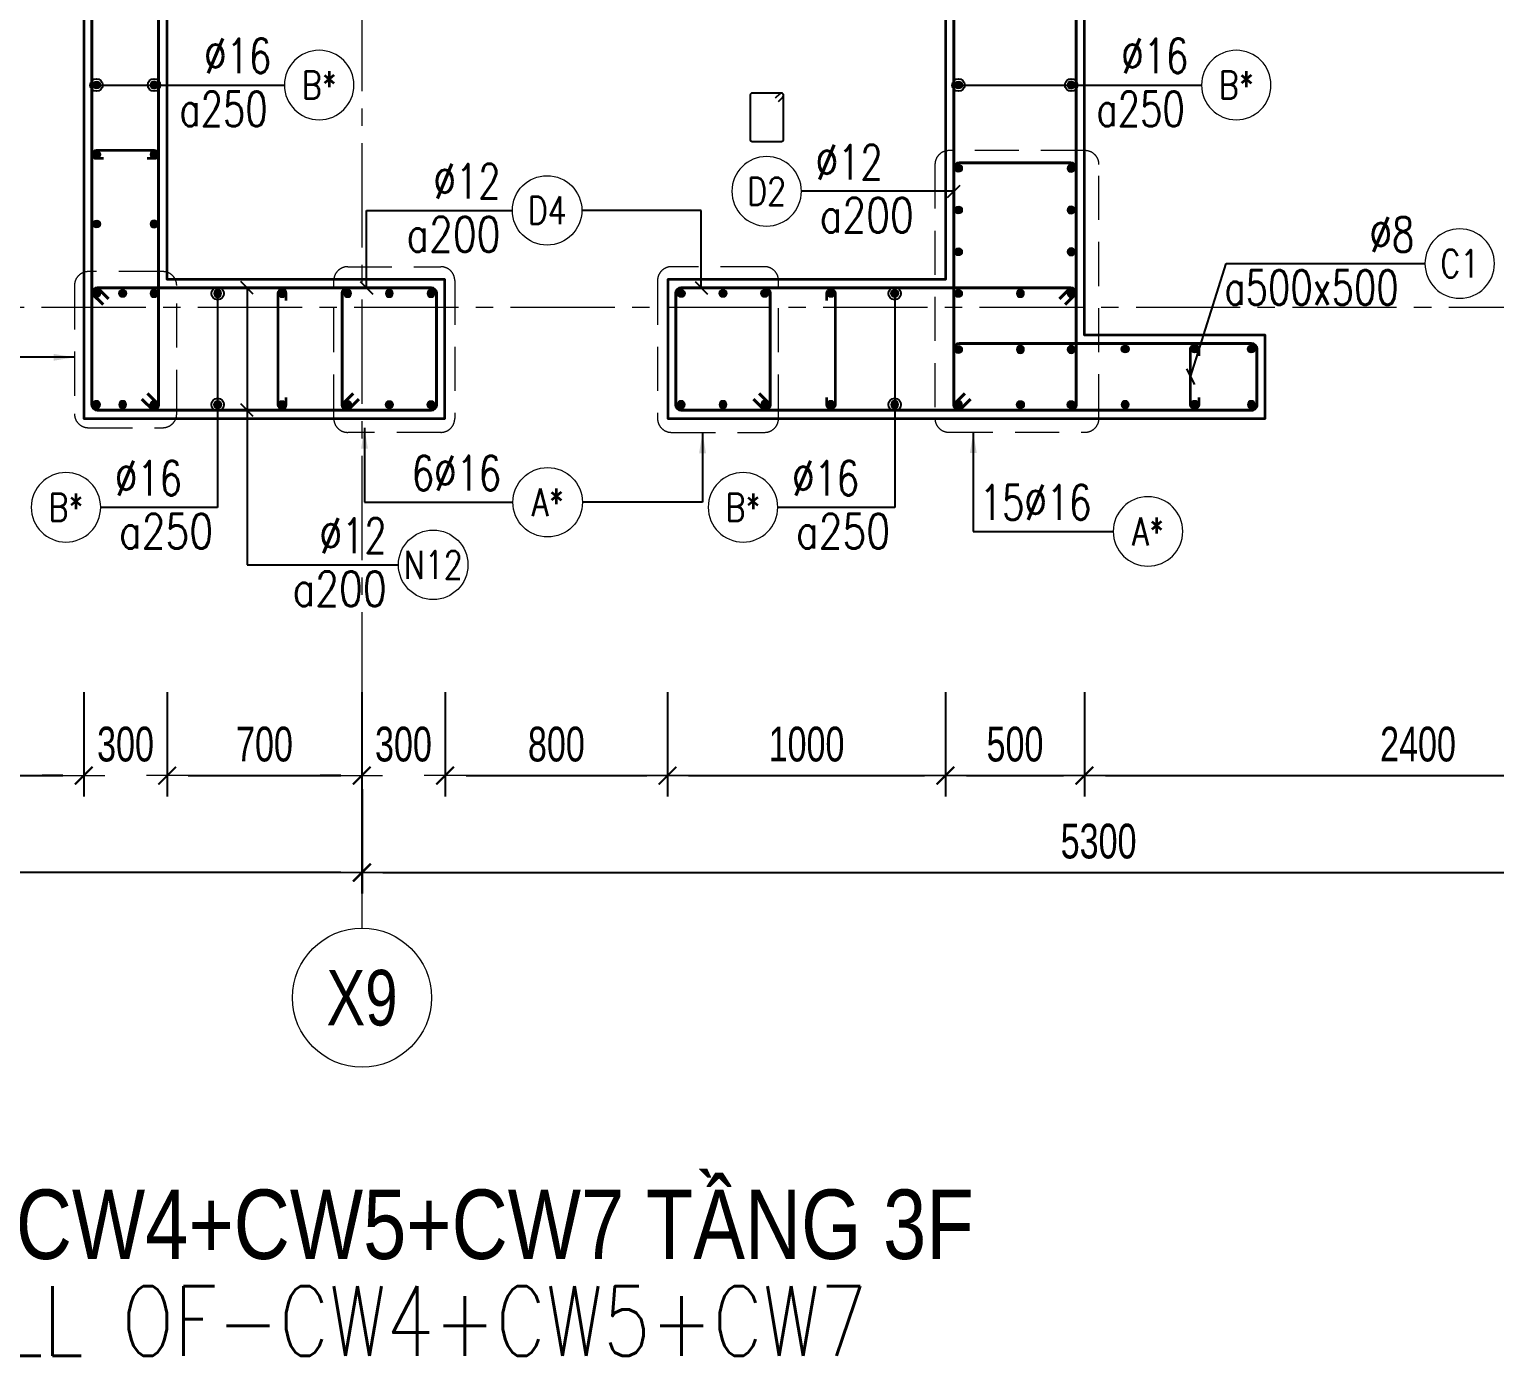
# Model space of a CAD drawing. Header units: millimetres. Extents: x 738475 to 1279438, y -34239 to 156422.
# Drawn here: x 1131490 to 1136762, y 94226 to 98999 of the extents above; entities that cross this region are included whole.
import ezdxf
from ezdxf.enums import TextEntityAlignment as Align

# ---------------------------------------------------------------- set-up
doc = ezdxf.new("R2010")
doc.units = ezdxf.units.MM
doc.header["$MEASUREMENT"] = 0
doc.linetypes.add('HIDDEN2', pattern=[4.7625, 3.175, -1.5875])
doc.linetypes.add('OF_Grid_1$0$CENTER2', pattern=[1.125, 0.75, -0.125, 0.125, -0.125])
doc.layers.get('0').update_dxf_attribs({"lineweight": 20})
doc.layers.get('Defpoints').update_dxf_attribs({"color": 151, "lineweight": 9})
for name, color, linetype, lineweight in [('KC-LEADER', 153, 'Continuous', 18), ('KC-THEP', 6, 'Continuous', 40), ('NDC_S_ANNO', 7, 'Continuous', 20), ('NDC_S_DIM', 1, 'Continuous', 15), ('NDC_S_ENG TITLE', 3, 'Continuous', 20), ('NDC_S_HIDDEN', 8, 'HIDDEN2', 13), ('NDC_S_LEADER', 1, 'Continuous', 15), ('NDC_S_REBAR', 4, 'Continuous', 35), ('NDC_S_STIRRUP', 4, 'Continuous', 40), ('NDC_S_TEXT SYMBOL', 7, 'Continuous', 20), ('NDC_S_VN TEXT', 7, 'Continuous', 20), ('NDC_S_VN TITLE', 6, 'Continuous', 35), ('NDC_S_WALL', 6, 'Continuous', 35), ('OF_Grid_1$0$NDC_S_AXIS', 5, 'OF_Grid_1$0$CENTER2', 13), ('OF_Grid_1$0$NDC_S_SYMBOL', 1, 'Continuous', 15), ('OF_Grid_1$0$NDC_S_TEXT SYMBOL', 7, 'Continuous', 20)]:
    doc.layers.add(name, color=color, linetype=linetype, lineweight=lineweight)
doc.layers.add('Ligature', color=1, linetype='Continuous')
doc.styles.add('NDC_ANNO', font='', dxfattribs={"width": 0.8})
doc.styles.add('NDC_DIM', font='', dxfattribs={"width": 0.75})
doc.styles.add('NDC_EN TXT', font='romans.shx', dxfattribs={"width": 0.8})
doc.styles.add('NDC_VIE TXT', font='arial.ttf', dxfattribs={"width": 0.8})
doc.styles.add('OF_Grid_1$0$NDC_ANNO', font='', dxfattribs={"width": 0.8})
doc.styles.get('NDC_ANNO').set_extended_font_data('Dotum')
doc.styles.get('NDC_DIM').set_extended_font_data('Dotum')
doc.styles.get('OF_Grid_1$0$NDC_ANNO').set_extended_font_data('Dotum')
doc.dimstyles.new('NDC_dim_30', dxfattribs={"dimscale": 30, "dimtxt": 2.5, "dimasz": 1.5, "dimexe": 1.5, "dimexo": 2.5, "dimgap": 1, "dimtad": 1, "dimdec": 0, "dimzin": 0, "dimdsep": 46, "dimtxsty": 'NDC_DIM', "dimblk": 'DIMMARK', "dimcen": 0.09, "dimdle": 1.2, "dimclrd": 1, "dimclre": 1, "dimclrt": 3, "dimadec": 0, "dimazin": 0, "dimtfac": 1, "dimtdec": 0, "dimtix": 1, "dimtofl": 0, "dimtmove": 0, "dimatfit": 3, "dimfxl": 6, "dimfxlon": 1, "dimtolj": 1, "dimtzin": 0, "dimarcsym": 0})
doc.dimstyles.new('NDC_dim_50', dxfattribs={"dimscale": 50, "dimtxt": 2.5, "dimasz": 1.5, "dimexe": 1.5, "dimexo": 2.5, "dimgap": 1, "dimtad": 1, "dimdec": 0, "dimzin": 0, "dimdsep": 46, "dimtxsty": 'NDC_DIM', "dimblk": 'DIMMARK', "dimcen": 0.09, "dimdle": 1.2, "dimclrd": 1, "dimclre": 1, "dimclrt": 3, "dimadec": 0, "dimazin": 0, "dimtfac": 1, "dimtdec": 0, "dimtix": 1, "dimtofl": 0, "dimtmove": 0, "dimatfit": 3, "dimfxl": 6, "dimfxlon": 1, "dimtolj": 1, "dimtzin": 0, "dimarcsym": 0})

# ---------------------------------------------------------------- blocks, each defined once
blk = doc.blocks.new('THEP')
at = {"layer": 'KC-LEADER', "color": 6}
blk.add_circle((0, 0), 14, dxfattribs=at)
at = {"layer": 'KC-THEP'}
for p, q in [((-14, 0), (14, 0)), ((9.9, 9.9), (-9.9, -9.9)), ((-9.9, 9.9), (9.9, -9.9)), ((0, 14), (0, -14))]:
    blk.add_line(p, q, dxfattribs=at)
blk = doc.blocks.new('DIMMARK')
at = {"layer": 'NDC_S_DIM', "color": 1}
blk.add_line((-1.5, 0), (1, 0), dxfattribs=at)
at = {"layer": 'NDC_S_DIM', "color": 2, "const_width": 0.1}
blk.add_lwpolyline([(-0.424, -0.424), (0.424, 0.424)], dxfattribs=at)
blk = doc.blocks.new('*U13')
blk.add_circle((-2.5, 0), 2.5)
at = {"layer": 'NDC_S_VN TEXT', "color": 3, "style": 'NDC_EN TXT', "width": 0.75}
blk.add_attdef('DK1', (0.5, 0.85), '', height=2.5, dxfattribs=at)
at = {"layer": 'NDC_S_VN TEXT', "color": 7, "style": 'NDC_EN TXT', "width": 0.8}
blk.add_attdef('SH2', text='', height=2, dxfattribs=at).set_placement((-2.5, 0), align=Align.MIDDLE)
blk = doc.blocks.new('*U12')
blk.add_circle((-2.5, 0), 2.5)
at = {"layer": 'NDC_S_VN TEXT', "color": 3, "style": 'NDC_EN TXT', "width": 0.75}
for tag, p in [('DK1', (0.5, 0.85)), ('KC1', (0.5, -2.97))]:
    blk.add_attdef(tag, p, '', height=2.5, dxfattribs=at)
at = {"layer": 'NDC_S_VN TEXT', "color": 7, "style": 'NDC_EN TXT', "width": 0.8}
blk.add_attdef('SH2', text='', height=2, dxfattribs=at).set_placement((-2.5, 0), align=Align.MIDDLE)
blk = doc.blocks.new('*U10')
blk.add_circle((2.5, 0), 2.5)
at = {"layer": 'NDC_S_VN TEXT', "color": 3, "style": 'NDC_EN TXT'}
for tag, width, p in [('DK2', 0.75, (-0.85, 0.85)), ('KC2', 0.8, (-0.85, -2.97))]:
    blk.add_attdef(tag, text='', height=2.5, dxfattribs=dict(at, width=width)).set_placement(p, align=Align.RIGHT)
at = {"layer": 'NDC_S_VN TEXT', "color": 7, "style": 'NDC_EN TXT', "width": 0.8}
blk.add_attdef('SH3', text='', height=2, dxfattribs=at).set_placement((2.5, 0), align=Align.MIDDLE)
blk = doc.blocks.new('*U11')
blk.add_circle((-2.5, 0), 2.5)
at = {"layer": 'NDC_S_VN TEXT', "color": 3, "style": 'NDC_EN TXT', "width": 0.75}
for tag, p in [('DK1', (0.5, 0.85)), ('KC1', (0.5, -2.97))]:
    blk.add_attdef(tag, p, '', height=2.5, dxfattribs=at)
at = {"layer": 'NDC_S_VN TEXT', "color": 7, "style": 'NDC_EN TXT', "width": 0.8}
blk.add_attdef('SH2', text='', height=2, dxfattribs=at).set_placement((-2.5, 0), align=Align.MIDDLE)
blk = doc.blocks.new('*U9')
blk.add_circle((2.5, 0), 2.5)
at = {"layer": 'NDC_S_VN TEXT', "color": 3, "style": 'NDC_EN TXT', "width": 0.75}
blk.add_attdef('DK2', text='', height=2.5, dxfattribs=at).set_placement((-0.85, 0.85), align=Align.RIGHT)
at = {"layer": 'NDC_S_VN TEXT', "color": 7, "style": 'NDC_EN TXT', "width": 0.8}
blk.add_attdef('SH3', text='', height=2, dxfattribs=at).set_placement((2.5, 0), align=Align.MIDDLE)
blk = doc.blocks.new('*D254')
at = {"layer": 'Defpoints', "color": 0, "transparency": 16777216}
for p in [(1125586.1, 97598.4), (1132685.9, 96776.8), (1125586.1, 95964)]:
    blk.add_point(p, dxfattribs=at)
at = {"layer": 'NDC_S_DIM', "color": 1, "lineweight": -2, "transparency": 16777216}
for p, q in [((1125586.1, 96264), (1125586.1, 95889)), ((1132685.9, 96264), (1132685.9, 95889)), ((1132610.9, 95964), (1125661.1, 95964))]:
    blk.add_line(p, q, dxfattribs=at)
at = {"layer": 'NDC_S_DIM', "color": 1, "lineweight": -2, "transparency": 16777216, "xscale": 75, "yscale": 75, "zscale": 75, "rotation": 180}
blk.add_blockref('DIMMARK', (1125586.1, 95964), dxfattribs=at)
at = {"layer": 'NDC_S_DIM', "color": 1, "lineweight": -2, "transparency": 16777216, "xscale": 75, "yscale": 75, "zscale": 75}
blk.add_blockref('DIMMARK', (1132685.9, 95964), dxfattribs=at)
at = {"layer": 'NDC_S_DIM', "color": 3, "transparency": 16777216, "insert": (1129136, 96076.6), "char_height": 125, "attachment_point": 5, "style": 'NDC_DIM'}
blk.add_mtext('\\A1;7100', dxfattribs=at)
blk = doc.blocks.new('*U16')
at = {"layer": 'OF_Grid_1$0$NDC_S_SYMBOL'}
blk.add_line((0, 5), (0, 9), dxfattribs=at)
blk.add_circle((0, 0), 5, dxfattribs=at)
at = {"layer": 'OF_Grid_1$0$NDC_S_TEXT SYMBOL', "color": 7, "style": 'OF_Grid_1$0$NDC_ANNO', "width": 0.8}
blk.add_attdef('GRID', text='', height=4, dxfattribs=at).set_placement((0, 0), align=Align.MIDDLE)
blk = doc.blocks.new('*D226')
at = {"layer": 'Defpoints', "color": 0, "ltscale": 200, "transparency": 16777216}
for p in [(1130336.1, 98098.4), (1131686.1, 98061.2), (1131686.1, 96313.1)]:
    blk.add_point(p, dxfattribs=at)
at = {"layer": 'NDC_S_DIM', "color": 1, "lineweight": -2, "ltscale": 200, "transparency": 16777216}
for p, q in [((1130336.1, 96613.1), (1130336.1, 96238.1)), ((1131686.1, 96613.1), (1131686.1, 96238.1)), ((1130411.1, 96313.1), (1131611.1, 96313.1))]:
    blk.add_line(p, q, dxfattribs=at)
at = {"layer": 'NDC_S_DIM', "color": 1, "lineweight": -2, "ltscale": 200, "transparency": 16777216, "xscale": 75, "yscale": 75, "zscale": 75, "rotation": 180}
blk.add_blockref('DIMMARK', (1130336.1, 96313.1), dxfattribs=at)
at = {"layer": 'NDC_S_DIM', "color": 1, "lineweight": -2, "ltscale": 200, "transparency": 16777216, "xscale": 75, "yscale": 75, "zscale": 75}
blk.add_blockref('DIMMARK', (1131686.1, 96313.1), dxfattribs=at)
at = {"layer": 'NDC_S_DIM', "color": 3, "ltscale": 200, "transparency": 16777216, "insert": (1131011.1, 96425.7), "char_height": 125, "attachment_point": 5, "style": 'NDC_DIM'}
blk.add_mtext('\\A1;1350', dxfattribs=at)
blk = doc.blocks.new('*D227')
at = {"layer": 'Defpoints', "color": 0, "ltscale": 200, "transparency": 16777216}
for p in [(1131986.1, 98213), (1131686.1, 98061.2), (1131986.1, 96313.1)]:
    blk.add_point(p, dxfattribs=at)
at = {"layer": 'NDC_S_DIM', "color": 1, "lineweight": -2, "ltscale": 200, "transparency": 16777216}
for p, q in [((1131686.1, 96613.1), (1131686.1, 96238.1)), ((1131986.1, 96613.1), (1131986.1, 96238.1)), ((1131611.1, 96313.1), (1131536.1, 96313.1)), ((1132061.1, 96313.1), (1132136.1, 96313.1))]:
    blk.add_line(p, q, dxfattribs=at)
at = {"layer": 'NDC_S_DIM', "color": 1, "lineweight": -2, "ltscale": 200, "transparency": 16777216, "xscale": 75, "yscale": 75, "zscale": 75}
blk.add_blockref('DIMMARK', (1131686.1, 96313.1), dxfattribs=at)
at = {"layer": 'NDC_S_DIM', "color": 1, "lineweight": -2, "ltscale": 200, "transparency": 16777216, "xscale": 75, "yscale": 75, "zscale": 75, "rotation": 180}
blk.add_blockref('DIMMARK', (1131986.1, 96313.1), dxfattribs=at)
at = {"layer": 'NDC_S_DIM', "color": 3, "ltscale": 200, "transparency": 16777216, "insert": (1131836.1, 96425.7), "char_height": 125, "attachment_point": 5, "style": 'NDC_DIM'}
blk.add_mtext('\\A1;300', dxfattribs=at)
blk = doc.blocks.new('*D228')
at = {"layer": 'Defpoints', "color": 0, "ltscale": 200, "transparency": 16777216}
for p in [(1131986.1, 98213), (1132685.9, 98098.4), (1132685.9, 96313.1)]:
    blk.add_point(p, dxfattribs=at)
at = {"layer": 'NDC_S_DIM', "color": 1, "lineweight": -2, "ltscale": 200, "transparency": 16777216}
for p, q in [((1131986.1, 96613.1), (1131986.1, 96238.1)), ((1132685.9, 96613.1), (1132685.9, 96238.1)), ((1132061.1, 96313.1), (1132610.9, 96313.1))]:
    blk.add_line(p, q, dxfattribs=at)
at = {"layer": 'NDC_S_DIM', "color": 1, "lineweight": -2, "ltscale": 200, "transparency": 16777216, "xscale": 75, "yscale": 75, "zscale": 75, "rotation": 180}
blk.add_blockref('DIMMARK', (1131986.1, 96313.1), dxfattribs=at)
at = {"layer": 'NDC_S_DIM', "color": 1, "lineweight": -2, "ltscale": 200, "transparency": 16777216, "xscale": 75, "yscale": 75, "zscale": 75}
blk.add_blockref('DIMMARK', (1132685.9, 96313.1), dxfattribs=at)
at = {"layer": 'NDC_S_DIM', "color": 3, "ltscale": 200, "transparency": 16777216, "insert": (1132336, 96425.7), "char_height": 125, "attachment_point": 5, "style": 'NDC_DIM'}
blk.add_mtext('\\A1;700', dxfattribs=at)
blk = doc.blocks.new('*D229')
at = {"layer": 'Defpoints', "color": 0, "ltscale": 200, "transparency": 16777216}
for p in [(1132685.9, 98098.4), (1132986.1, 98098.4), (1132986.1, 96313.1)]:
    blk.add_point(p, dxfattribs=at)
at = {"layer": 'NDC_S_DIM', "color": 1, "lineweight": -2, "ltscale": 200, "transparency": 16777216}
for p, q in [((1132685.9, 96613.1), (1132685.9, 96238.1)), ((1132986.1, 96613.1), (1132986.1, 96238.1)), ((1132610.9, 96313.1), (1132535.9, 96313.1)), ((1133061.1, 96313.1), (1133136.1, 96313.1))]:
    blk.add_line(p, q, dxfattribs=at)
at = {"layer": 'NDC_S_DIM', "color": 1, "lineweight": -2, "ltscale": 200, "transparency": 16777216, "xscale": 75, "yscale": 75, "zscale": 75}
blk.add_blockref('DIMMARK', (1132685.9, 96313.1), dxfattribs=at)
at = {"layer": 'NDC_S_DIM', "color": 1, "lineweight": -2, "ltscale": 200, "transparency": 16777216, "xscale": 75, "yscale": 75, "zscale": 75, "rotation": 180}
blk.add_blockref('DIMMARK', (1132986.1, 96313.1), dxfattribs=at)
at = {"layer": 'NDC_S_DIM', "color": 3, "ltscale": 200, "transparency": 16777216, "insert": (1132836, 96425.7), "char_height": 125, "attachment_point": 5, "style": 'NDC_DIM'}
blk.add_mtext('\\A1;300', dxfattribs=at)
blk = doc.blocks.new('*D230')
at = {"layer": 'Defpoints', "color": 0, "ltscale": 200, "transparency": 16777216}
for p in [(1132986.1, 98098.4), (1133786.1, 98098.4), (1133786.1, 96313.1)]:
    blk.add_point(p, dxfattribs=at)
at = {"layer": 'NDC_S_DIM', "color": 1, "lineweight": -2, "ltscale": 200, "transparency": 16777216}
for p, q in [((1132986.1, 96613.1), (1132986.1, 96238.1)), ((1133786.1, 96613.1), (1133786.1, 96238.1)), ((1133061.1, 96313.1), (1133711.1, 96313.1))]:
    blk.add_line(p, q, dxfattribs=at)
at = {"layer": 'NDC_S_DIM', "color": 1, "lineweight": -2, "ltscale": 200, "transparency": 16777216, "xscale": 75, "yscale": 75, "zscale": 75, "rotation": 180}
blk.add_blockref('DIMMARK', (1132986.1, 96313.1), dxfattribs=at)
at = {"layer": 'NDC_S_DIM', "color": 1, "lineweight": -2, "ltscale": 200, "transparency": 16777216, "xscale": 75, "yscale": 75, "zscale": 75}
blk.add_blockref('DIMMARK', (1133786.1, 96313.1), dxfattribs=at)
at = {"layer": 'NDC_S_DIM', "color": 3, "ltscale": 200, "transparency": 16777216, "insert": (1133386.1, 96425.7), "char_height": 125, "attachment_point": 5, "style": 'NDC_DIM'}
blk.add_mtext('\\A1;800', dxfattribs=at)
blk = doc.blocks.new('*D231')
at = {"layer": 'Defpoints', "color": 0, "ltscale": 200, "transparency": 16777216}
for p in [(1133786.1, 98098.4), (1134786.1, 98098.4), (1134786.1, 96313.1)]:
    blk.add_point(p, dxfattribs=at)
at = {"layer": 'NDC_S_DIM', "color": 1, "lineweight": -2, "ltscale": 200, "transparency": 16777216}
for p, q in [((1133786.1, 96613.1), (1133786.1, 96238.1)), ((1134786.1, 96613.1), (1134786.1, 96238.1)), ((1133861.1, 96313.1), (1134711.1, 96313.1))]:
    blk.add_line(p, q, dxfattribs=at)
at = {"layer": 'NDC_S_DIM', "color": 1, "lineweight": -2, "ltscale": 200, "transparency": 16777216, "xscale": 75, "yscale": 75, "zscale": 75, "rotation": 180}
blk.add_blockref('DIMMARK', (1133786.1, 96313.1), dxfattribs=at)
at = {"layer": 'NDC_S_DIM', "color": 1, "lineweight": -2, "ltscale": 200, "transparency": 16777216, "xscale": 75, "yscale": 75, "zscale": 75}
blk.add_blockref('DIMMARK', (1134786.1, 96313.1), dxfattribs=at)
at = {"layer": 'NDC_S_DIM', "color": 3, "ltscale": 200, "transparency": 16777216, "insert": (1134286.1, 96425.7), "char_height": 125, "attachment_point": 5, "style": 'NDC_DIM'}
blk.add_mtext('\\A1;1000', dxfattribs=at)
blk = doc.blocks.new('*D210')
at = {"layer": 'Defpoints', "color": 0, "ltscale": 200, "transparency": 16777216}
for p in [(1134786.1, 98098.4), (1135286.1, 98098.4), (1135286.1, 96313.1)]:
    blk.add_point(p, dxfattribs=at)
at = {"layer": 'NDC_S_DIM', "color": 1, "lineweight": -2, "ltscale": 200, "transparency": 16777216}
for p, q in [((1134786.1, 96613.1), (1134786.1, 96238.1)), ((1135286.1, 96613.1), (1135286.1, 96238.1)), ((1134861.1, 96313.1), (1135211.1, 96313.1))]:
    blk.add_line(p, q, dxfattribs=at)
at = {"layer": 'NDC_S_DIM', "color": 1, "lineweight": -2, "ltscale": 200, "transparency": 16777216, "xscale": 75, "yscale": 75, "zscale": 75, "rotation": 180}
blk.add_blockref('DIMMARK', (1134786.1, 96313.1), dxfattribs=at)
at = {"layer": 'NDC_S_DIM', "color": 1, "lineweight": -2, "ltscale": 200, "transparency": 16777216, "xscale": 75, "yscale": 75, "zscale": 75}
blk.add_blockref('DIMMARK', (1135286.1, 96313.1), dxfattribs=at)
at = {"layer": 'NDC_S_DIM', "color": 3, "ltscale": 200, "transparency": 16777216, "insert": (1135036.1, 96425.7), "char_height": 125, "attachment_point": 5, "style": 'NDC_DIM'}
blk.add_mtext('\\A1;500', dxfattribs=at)
blk = doc.blocks.new('*D211')
at = {"layer": 'Defpoints', "color": 0, "ltscale": 200, "transparency": 16777216}
for p in [(1135286.1, 98098.4), (1137685.9, 97898.4), (1137685.9, 96313.1)]:
    blk.add_point(p, dxfattribs=at)
at = {"layer": 'NDC_S_DIM', "color": 1, "lineweight": -2, "ltscale": 200, "transparency": 16777216}
for p, q in [((1135286.1, 96613.1), (1135286.1, 96238.1)), ((1137685.9, 96613.1), (1137685.9, 96238.1)), ((1135361.1, 96313.1), (1137610.9, 96313.1))]:
    blk.add_line(p, q, dxfattribs=at)
at = {"layer": 'NDC_S_DIM', "color": 1, "lineweight": -2, "ltscale": 200, "transparency": 16777216, "xscale": 75, "yscale": 75, "zscale": 75, "rotation": 180}
blk.add_blockref('DIMMARK', (1135286.1, 96313.1), dxfattribs=at)
at = {"layer": 'NDC_S_DIM', "color": 1, "lineweight": -2, "ltscale": 200, "transparency": 16777216, "xscale": 75, "yscale": 75, "zscale": 75}
blk.add_blockref('DIMMARK', (1137685.9, 96313.1), dxfattribs=at)
at = {"layer": 'NDC_S_DIM', "color": 3, "ltscale": 200, "transparency": 16777216, "insert": (1136486, 96425.7), "char_height": 125, "attachment_point": 5, "style": 'NDC_DIM'}
blk.add_mtext('\\A1;2400', dxfattribs=at)
blk = doc.blocks.new('*D213')
at = {"layer": 'Defpoints', "color": 0, "ltscale": 200, "transparency": 16777216}
for p in [(1137986.9, 97598.4), (1132686.9, 96776.8), (1137986.9, 95964)]:
    blk.add_point(p, dxfattribs=at)
at = {"layer": 'NDC_S_DIM', "color": 1, "lineweight": -2, "ltscale": 200, "transparency": 16777216}
for p, q in [((1132686.9, 96264), (1132686.9, 95889)), ((1137986.9, 96264), (1137986.9, 95889)), ((1132761.9, 95964), (1137911.9, 95964))]:
    blk.add_line(p, q, dxfattribs=at)
at = {"layer": 'NDC_S_DIM', "color": 1, "lineweight": -2, "ltscale": 200, "transparency": 16777216, "xscale": 75, "yscale": 75, "zscale": 75, "rotation": 180}
blk.add_blockref('DIMMARK', (1132686.9, 95964), dxfattribs=at)
at = {"layer": 'NDC_S_DIM', "color": 1, "lineweight": -2, "ltscale": 200, "transparency": 16777216, "xscale": 75, "yscale": 75, "zscale": 75}
blk.add_blockref('DIMMARK', (1137986.9, 95964), dxfattribs=at)
at = {"layer": 'NDC_S_DIM', "color": 3, "ltscale": 200, "transparency": 16777216, "insert": (1135336.9, 96076.6), "char_height": 125, "attachment_point": 5, "style": 'NDC_DIM'}
blk.add_mtext('\\A1;5300', dxfattribs=at)
blk = doc.blocks.new('Drawing name_symbol')
at = {"layer": 'NDC_S_ENG TITLE', "style": 'NDC_EN TXT', "width": 0.8}
blk.add_attdef('SECTDET1', text='', height=5, dxfattribs=at).set_placement((0, 1.01), align=Align.CENTER)
at = {"layer": 'NDC_S_TEXT SYMBOL', "lineweight": 25, "style": 'NDC_ANNO', "width": 0.8}
blk.add_attdef('SSCALE', text='', height=2.5, dxfattribs=at).set_placement((0, -4), align=Align.CENTER)
at = {"layer": 'NDC_S_VN TITLE', "style": 'NDC_VIE TXT', "width": 0.8}
blk.add_attdef('SECTDET2', text='', height=5, dxfattribs=at).set_placement((0, 7.97), align=Align.CENTER)

msp = doc.modelspace()

# ---------------------------------------------------------------- linework, layer by layer
at = {"layer": 'Ligature'}
msp.add_lwpolyline([(1134185.403, 98739.219), (1134201.369, 98755.185, 0.66817864), (1134195.596, 98769.123), (1134090.967, 98769.123, 0.41421356), (1134082.802, 98760.958), (1134082.802, 98603.851, 0.41421356), (1134090.967, 98595.686), (1134195.596, 98595.686, 0.41421356), (1134203.761, 98603.851), (1134203.761, 98760.958, 0.66817864), (1134189.823, 98766.732), (1134173.857, 98750.766)], format="xyb", dxfattribs=at)
at = {"layer": 'NDC_S_HIDDEN', "ltscale": 50}
for points in [[(1135288.198, 98562.336), (1134798.19, 98562.336, 0.41421356), (1134748.19, 98512.336), (1134748.19, 97598.728, 0.41421356), (1134798.19, 97548.728), (1135288.198, 97548.728, 0.41421356), (1135338.198, 97598.728), (1135338.198, 98512.336, 0.41421356)], [(1131970.205, 98126.929), (1131702.407, 98126.929, 0.41421356), (1131652.407, 98076.929), (1131652.407, 97615.189, 0.41421356), (1131702.407, 97565.189), (1131970.205, 97565.189, 0.41421356), (1132020.205, 97615.189), (1132020.205, 98076.929, 0.41421356)], [(1132635.314, 98144.521), (1132970.538, 98144.521, -0.41421356), (1133020.538, 98094.521), (1133020.538, 97598.363, -0.41421356), (1132970.538, 97548.363), (1132635.314, 97548.363, -0.41421356), (1132585.314, 97598.363), (1132585.314, 98094.521, -0.41421356)], [(1134135.314, 98144.521), (1133800.089, 98144.521, 0.41421356), (1133750.089, 98094.521), (1133750.089, 97598.363, 0.41421356), (1133800.089, 97548.363), (1134135.314, 97548.363, 0.41421356), (1134185.314, 97598.363), (1134185.314, 98094.521, 0.41421356)]]:
    msp.add_lwpolyline(points, format="xyb", close=True, dxfattribs=at)
at = {"layer": 'NDC_S_REBAR'}
for points in [[(1131756.801, 98533.363), (1131731.801, 98533.363, -1), (1131731.801, 98563.363), (1131938.826, 98563.363, -1), (1131938.826, 98533.363), (1131913.826, 98533.363)], [(1132414.396, 98023.363), (1132414.396, 98048.363, 1), (1132384.396, 98048.363), (1132384.396, 97648.363, 1), (1132414.396, 97648.363), (1132414.396, 97673.363)], [(1134358.798, 98023.363), (1134358.798, 98048.363, -1), (1134388.798, 98048.363), (1134388.798, 97648.363, -1), (1134358.798, 97648.363), (1134358.798, 97673.363)], [(1135697.601, 97673.363), (1135697.601, 97648.363, -1), (1135667.601, 97648.363), (1135667.601, 97848.363, -1), (1135697.601, 97848.363), (1135697.601, 97823.363)]]:
    msp.add_lwpolyline(points, format="xyb", dxfattribs=at)
at = {"layer": 'NDC_S_STIRRUP'}
for points in [[(1131915.314, 97688.363), (1131955.314, 97648.363, -0.41421356), (1131935.314, 97628.363), (1131735.314, 97628.363, -0.41421356), (1131715.314, 97648.363), (1131715.314, 109948.363, -0.41421356), (1131735.314, 109968.363), (1131935.314, 109968.363, -0.41421356), (1131955.314, 109948.363), (1131955.314, 97648.363, -0.41421356), (1131935.314, 97628.363), (1131895.314, 97668.363)], [(1134816.113, 107198.363), (1134816.113, 107198.363), (1134816.113, 97648.363, 0.41421356), (1134836.113, 97628.363), (1135236.113, 97628.363, 0.41421356), (1135256.113, 97648.363), (1135256.113, 100899.038), (1135246.113, 100869.038)], [(1134856.113, 97688.363), (1134816.113, 97648.363, 0.41421356), (1134836.113, 97628.363), (1135236.113, 97628.363, 0.41421356), (1135256.113, 97648.363), (1135256.113, 98498.18, 0.41421356), (1135236.113, 98518.18), (1134836.113, 98518.18, 0.41421356), (1134816.113, 98498.18), (1134816.113, 97648.363, 0.41421356), (1134836.113, 97628.363), (1134876.113, 97668.363)], [(1131775.314, 98028.363), (1131735.314, 98068.363, 0.41421356), (1131715.314, 98048.363), (1131715.314, 97648.363, 0.41421356), (1131735.314, 97628.363), (1132935.314, 97628.363, 0.41421356), (1132955.314, 97648.363), (1132955.314, 98048.363, 0.41421356), (1132935.314, 98068.363), (1131735.314, 98068.363, 0.41421356), (1131715.314, 98048.363), (1131755.314, 98008.363)], [(1132655.314, 97688.363), (1132615.314, 97648.363, 0.41421356), (1132635.314, 97628.363), (1132935.314, 97628.363, 0.41421356), (1132955.314, 97648.363), (1132955.314, 98048.363, 0.41421356), (1132935.314, 98068.363), (1132635.314, 98068.363, 0.41421356), (1132615.314, 98048.363), (1132615.314, 97648.363, 0.41421356), (1132635.314, 97628.363), (1132675.314, 97668.363)], [(1135196.113, 98028.363), (1135236.113, 98068.363, -0.41421356), (1135256.113, 98048.363), (1135256.113, 97648.363, -0.41421356), (1135236.113, 97628.363), (1133835.314, 97628.363, -0.41421356), (1133815.314, 97648.363), (1133815.314, 98048.363, -0.41421356), (1133835.314, 98068.363), (1135236.113, 98068.363, -0.41421356), (1135256.113, 98048.363), (1135216.113, 98008.363)], [(1134115.314, 97688.363), (1134155.314, 97648.363, -0.41421356), (1134135.314, 97628.363), (1133835.314, 97628.363, -0.41421356), (1133815.314, 97648.363), (1133815.314, 98048.363, -0.41421356), (1133835.314, 98068.363), (1134135.314, 98068.363, -0.41421356), (1134155.314, 98048.363), (1134155.314, 97648.363, -0.41421356), (1134135.314, 97628.363), (1134095.314, 97668.363)], [(1134876.113, 97668.363), (1134836.113, 97628.363, -0.41421356), (1134816.113, 97648.363), (1134816.113, 97848.363, -0.41421356), (1134836.113, 97868.363), (1135886.113, 97868.363, -0.41421356), (1135906.113, 97848.363), (1135906.113, 97648.363, -0.41435759), (1135886.113, 97628.363), (1134836.113, 97628.363, -0.41421356), (1134816.113, 97648.363), (1134856.113, 97688.363)]]:
    msp.add_lwpolyline(points, format="xyb", dxfattribs=at)
at = {"layer": 'NDC_S_WALL'}
for points in [[(1134786.113, 100298.363), (1134786.113, 98098.363), (1133787.283, 98098.363), (1133787.283, 98098.363), (1133787.283, 97598.363), (1133787.283, 97598.363), (1135936.113, 97598.363), (1135936.113, 97898.363), (1135286.113, 97898.363), (1135286.113, 109698.363)], [(1131686.113, 106998.363), (1131686.113, 97598.363), (1132984.943, 97598.363), (1132984.943, 97598.363), (1132984.943, 98098.363), (1132984.943, 98098.363), (1131986.113, 98098.363), (1131986.113, 100298.363)]]:
    msp.add_lwpolyline(points, dxfattribs=at)
at = {"layer": 'OF_Grid_1$0$NDC_S_AXIS', "ltscale": 500}
for p, q in [((1132686.913, 95963.993), (1132686.913, 111660.108)), ((1123658.934, 97998.363), (1139509.258, 97998.363))]:
    msp.add_line(p, q, dxfattribs=at)

# ---------------------------------------------------------------- block references
at = {"layer": 'KC-THEP'}
for p, rotation in [((1131731.801, 98798.363), 189.6685644363809), ((1134832.601, 98798.363), 189.6685644363809), ((1131731.801, 98548.363), 189.6685644363809), ((1134832.601, 98498.363), 189.6685644363809), ((1134832.601, 98348.363), 189.6685644363809), ((1131731.801, 98298.363), 189.6685644363809), ((1134832.601, 98198.363), 189.6685644363809), ((1131731.801, 98048.363), 189.6685644363809), ((1131825.962, 98048.363), 189.6685644363809), ((1133835.314, 98048.363), 189.6685644363809), ((1133985.314, 98048.363), 189.6685644363809), ((1134135.314, 98048.363), 189.6685644363809), ((1134373.798, 98048.363), 189.6685644363809), ((1134603.207, 98048.363), 189.6685644363809), ((1134832.601, 98048.363), 189.6685644363809), ((1134832.601, 97846.659), 189.6685644363809), ((1135432.601, 97848.363), 189.6685644363809), ((1135682.601, 97848.363), 189.6685644363809), ((1135886.113, 97848.363), 189.6685644363809), ((1131938.826, 97648.363), 9.66856443638095), ((1132167.42, 97648.363), 9.66856443638095), ((1132399.396, 97648.363), 9.66856443638095), ((1132635.314, 97648.363), 9.668564436380946), ((1132785.314, 97648.363), 9.668564436380946), ((1132935.314, 97648.363), 9.668564436380946), ((1135055.58, 97648.363), 9.66856443638095), ((1135238.07, 97648.363), 9.66856443638095)]:
    msp.add_blockref('THEP', p, dxfattribs=dict(at, rotation=rotation))
at = {"layer": 'KC-THEP', "xscale": -1}
for p, rotation in [((1131938.826, 98798.363), 170.331435563619), ((1135238.07, 98798.363), 170.331435563619), ((1131938.826, 98548.363), 170.331435563619), ((1135238.07, 98498.363), 170.3314355636193), ((1135238.07, 98348.363), 170.331435563619), ((1131938.826, 98298.363), 170.331435563619), ((1135238.07, 98198.363), 170.331435563619), ((1131938.826, 98048.363), 170.331435563619), ((1132167.42, 98048.363), 170.331435563619), ((1132399.396, 98048.363), 170.331435563619), ((1132635.314, 98048.363), 170.331435563619), ((1132785.314, 98048.363), 170.331435563619), ((1132935.314, 98048.363), 170.331435563619), ((1135055.58, 98048.363), 170.331435563619), ((1135238.07, 98048.363), 170.331435563619), ((1135055.58, 97846.659), 170.331435563619), ((1135238.07, 97846.659), 170.331435563619), ((1131731.801, 97648.363), 350.3314355636191), ((1131825.962, 97648.363), 350.3314355636191), ((1133835.314, 97648.363), 350.3314355636191), ((1133985.314, 97648.363), 350.3314355636191), ((1134135.314, 97648.363), 350.3314355636191), ((1134373.798, 97648.363), 350.3314355636191), ((1134603.207, 97648.363), 350.3314355636191), ((1134832.601, 97648.363), 350.3314355636191), ((1135432.601, 97648.363), 350.3314355636191), ((1135682.601, 97648.363), 350.3314355636191), ((1135886.113, 97648.363), 350.3314355636191)]:
    msp.add_blockref('THEP', p, dxfattribs=dict(at, rotation=rotation))
at = {"layer": 'NDC_S_ANNO'}
ref = msp.add_blockref('Drawing name_symbol', (1131612.347, 94174.947), dxfattribs=dict(at, xscale=50, yscale=50, zscale=50))
ref.add_attrib('SECTDET1', 'DETAIL OF CORE WALL OF-CW4+CW5+CW7', dxfattribs={"layer": 'NDC_S_ENG TITLE', "height": 250, "style": 'NDC_EN TXT', "width": 0.8}).set_placement((1131612.347, 94225.511), align=Align.CENTER)
ref.add_attrib('SECTDET2', 'CHI TIẾT LÕI VÁCH OF-CW4+CW5+CW7 TẦNG 3F', dxfattribs={"layer": 'NDC_S_VN TITLE', "height": 250, "style": 'NDC_VIE TXT', "width": 0.8}).set_placement((1131612.347, 94573.48), align=Align.CENTER)
at = {"layer": 'NDC_S_VN TEXT'}
ref = msp.add_blockref('*U11', (1132407.772, 98798.363), dxfattribs=dict(at, xscale=-50, yscale=50, zscale=50))
ref.add_attrib('SH2', 'B*', dxfattribs={"color": 7, "height": 100, "style": 'NDC_EN TXT', "width": 0.8}).set_placement((1132532.772, 98798.363), align=Align.MIDDLE)
ref.add_attrib('DK1', '%%C16', (1132119.38, 98840.638), dxfattribs={"color": 3, "height": 125, "style": 'NDC_EN TXT', "width": 0.75})
ref.add_attrib('KC1', 'a250', (1132030.094, 98649.736), dxfattribs={"color": 3, "height": 125, "style": 'NDC_EN TXT', "width": 0.75})
ref = msp.add_blockref('*U11', (1135707.017, 98798.363), dxfattribs=dict(at, xscale=-50, yscale=50, zscale=50))
ref.add_attrib('SH2', 'B*', dxfattribs={"color": 7, "height": 100, "style": 'NDC_EN TXT', "width": 0.8}).set_placement((1135832.017, 98798.363), align=Align.MIDDLE)
ref.add_attrib('DK1', '%%C16', (1135418.624, 98840.638), dxfattribs={"color": 3, "height": 125, "style": 'NDC_EN TXT', "width": 0.75})
ref.add_attrib('KC1', 'a250', (1135329.338, 98649.736), dxfattribs={"color": 3, "height": 125, "style": 'NDC_EN TXT', "width": 0.75})
ref = msp.add_blockref('*U10', (1134267.635, 98415.851), dxfattribs=dict(at, xscale=-50, yscale=50, zscale=50))
ref.add_attrib('SH3', 'D2', dxfattribs={"color": 7, "height": 100, "style": 'NDC_EN TXT', "width": 0.8}).set_placement((1134142.635, 98415.851), align=Align.MIDDLE)
ref.add_attrib('DK2', '%%C12', dxfattribs={"color": 3, "height": 125, "style": 'NDC_EN TXT', "width": 0.75}).set_placement((1134560.135, 98458.126), align=Align.RIGHT)
ref.add_attrib('KC2', 'a200', dxfattribs={"color": 3, "height": 125, "style": 'NDC_EN TXT', "width": 0.8}).set_placement((1134672.04, 98267.224), align=Align.RIGHT)
at = {"layer": 'NDC_S_VN TEXT', "xscale": 50, "yscale": 50, "zscale": 50}
for name, p, values in [('*U10', (1133227.802, 98347.089), {'SH3': 'D4', 'DK2': '%%C12', 'KC2': 'a200'}), ('*U9', (1133229.784, 97296.87), {'SH3': 'A*', 'DK2': '6%%C16'}), ('*U10', (1132818.068, 97071.674), {'SH3': 'N12', 'DK2': '%%C12', 'KC2': 'a200'})]:
    msp.add_blockref(name, p, dxfattribs=at).add_auto_attribs(values)
at = {"layer": 'NDC_S_VN TEXT'}
ref = msp.add_blockref('*U12', (1136511.062, 98155.856), dxfattribs=dict(at, xscale=-50, yscale=50, zscale=50))
ref.add_attrib('SH2', 'C1', dxfattribs={"color": 7, "height": 100, "style": 'NDC_EN TXT', "width": 0.8}).set_placement((1136636.062, 98155.856), align=Align.MIDDLE)
ref.add_attrib('DK1', '%%c8', (1136311.955, 98198.131), dxfattribs={"color": 3, "height": 125, "style": 'NDC_EN TXT', "width": 0.75})
ref.add_attrib('KC1', 'a500x500', (1135789.634, 98007.229), dxfattribs={"color": 3, "height": 125, "style": 'NDC_EN TXT', "width": 0.75})
ref = msp.add_blockref('*U10', (1131746.808, 97278.651), dxfattribs=dict(at, xscale=-50, yscale=50, zscale=50))
ref.add_attrib('SH3', 'B*', dxfattribs={"color": 7, "height": 100, "style": 'NDC_EN TXT', "width": 0.8}).set_placement((1131621.808, 97278.651), align=Align.MIDDLE)
ref.add_attrib('DK2', '%%C16', dxfattribs={"color": 3, "height": 125, "style": 'NDC_EN TXT', "width": 0.75}).set_placement((1132039.308, 97320.926), align=Align.RIGHT)
ref.add_attrib('KC2', 'a250', dxfattribs={"color": 3, "height": 125, "style": 'NDC_EN TXT', "width": 0.8}).set_placement((1132151.213, 97130.023), align=Align.RIGHT)
ref = msp.add_blockref('*U10', (1134182.596, 97278.651), dxfattribs=dict(at, xscale=-50, yscale=50, zscale=50))
ref.add_attrib('SH3', 'B*', dxfattribs={"color": 7, "height": 100, "style": 'NDC_EN TXT', "width": 0.8}).set_placement((1134057.596, 97278.651), align=Align.MIDDLE)
ref.add_attrib('DK2', '%%C16', dxfattribs={"color": 3, "height": 125, "style": 'NDC_EN TXT', "width": 0.75}).set_placement((1134475.096, 97320.926), align=Align.RIGHT)
ref.add_attrib('KC2', 'a250', dxfattribs={"color": 3, "height": 125, "style": 'NDC_EN TXT', "width": 0.8}).set_placement((1134587, 97130.023), align=Align.RIGHT)
ref = msp.add_blockref('*U13', (1135389.525, 97191.822), dxfattribs=dict(at, xscale=-50, yscale=50, zscale=50))
ref.add_attrib('SH2', 'A*', dxfattribs={"color": 7, "height": 100, "style": 'NDC_EN TXT', "width": 0.8}).set_placement((1135514.525, 97191.822), align=Align.MIDDLE)
ref.add_attrib('DK1', '15%%C16', (1134909.168, 97234.098), dxfattribs={"color": 3, "height": 125, "style": 'NDC_EN TXT', "width": 0.75})
at = {"layer": 'OF_Grid_1$0$NDC_S_AXIS', "xscale": 50, "yscale": 50, "zscale": 50}
msp.add_blockref('*U16', (1132686.913, 95513.993), dxfattribs=at).add_auto_attribs({'GRID': 'X9'})

# ---------------------------------------------------------------- dimensions: what is measured, and where the dimension line sits
at = {"layer": 'NDC_S_DIM', "ltscale": 200}
for base, p1, p2, picture, middle in [((1131986.113, 96313.143), (1131686.113, 98061.152), (1131986.113, 98213.017), '*D227', (1131836.113, 96425.728)), ((1132685.913, 96313.143), (1131986.113, 98213.017), (1132685.913, 98098.363), '*D228', (1132336.013, 96425.728)), ((1131686.113, 96313.143), (1130336.113, 98098.363), (1131686.113, 98061.152), '*D226', (1131011.113, 96425.728)), ((1132986.113, 96313.143), (1132685.913, 98098.363), (1132986.113, 98098.363), '*D229', (1132836.013, 96425.728)), ((1133786.113, 96313.143), (1132986.113, 98098.363), (1133786.113, 98098.363), '*D230', (1133386.113, 96425.728)), ((1134786.113, 96313.143), (1133786.113, 98098.363), (1134786.113, 98098.363), '*D231', (1134286.113, 96425.728)), ((1135286.113, 96313.143), (1134786.113, 98098.363), (1135286.113, 98098.363), '*D210', (1135036.113, 96425.728)), ((1137685.913, 96313.143), (1135286.113, 98098.363), (1137685.913, 97898.363), '*D211', (1136486.013, 96425.728)), ((1137986.913, 95963.993), (1132686.913, 96776.799), (1137986.913, 97598.363), '*D213', (1135336.913, 96076.578))]:
    dim = msp.add_linear_dim(base=base, p1=p1, p2=p2, angle=180, dimstyle='NDC_dim_50', override={"dimtmove": 1}, dxfattribs=at)
    dim.commit()
    dim.dimension.update_dxf_attribs({"geometry": picture, "text_midpoint": middle})
at = {"layer": 'NDC_S_DIM'}
dim = msp.add_linear_dim(base=(1125586.113, 95963.993), p1=(1132685.913, 96776.799), p2=(1125586.113, 97598.363), angle=180, dimstyle='NDC_dim_50', override={"dimtmove": 1}, dxfattribs=at)
dim.commit()
dim.dimension.update_dxf_attribs({"geometry": '*D254', "text_midpoint": (1129136.013, 96076.578)})

# ---------------------------------------------------------------- leaders
at = {"layer": 'NDC_S_LEADER'}
for points, dimstyle, override in [([(1131731.801, 98798.363), (1132407.772, 98798.363)], 'NDC_dim_30', {"dimtad": 0, "dimldrblk": 'Origin'}), ([(1131938.826, 98798.363), (1132407.772, 98798.363)], 'NDC_dim_30', {"dimtad": 0, "dimldrblk": 'Origin'}), ([(1134832.601, 98798.363), (1135707.017, 98798.363)], 'NDC_dim_30', {"dimtad": 0, "dimldrblk": 'Origin'}), ([(1135238.07, 98798.363), (1135707.017, 98798.363)], 'NDC_dim_30', {"dimtad": 0, "dimldrblk": 'Origin'}), ([(1134816.113, 98415.851), (1134269.71, 98415.851)], 'NDC_dim_30', {"dimtad": 0, "dimldrblk": 'Oblique'}), ([(1132703.32, 98068.363), (1132703.32, 98347.089), (1133227.802, 98347.089)], 'NDC_dim_30', {"dimtad": 0, "dimldrblk": 'Oblique'}), ([(1133907.614, 98068.363), (1133907.614, 98346.307), (1133477.802, 98346.913)], 'NDC_dim_30', {"dimtad": 0, "dimldrblk": 'Oblique'}), ([(1135667.601, 97748.363), (1135795.744, 98155.855), (1136511.062, 98155.855)], 'NDC_dim_30', {"dimtad": 0, "dimldrblk": 'Oblique'}), ([(1132167.42, 98048.363), (1132167.42, 97278.47), (1131746.809, 97278.47)], 'NDC_dim_30', {"dimgap": 1, "dimtad": 0, "dimldrblk": 'Origin'}), ([(1132273.33, 98068.363), (1132273.33, 97071.493), (1132818.068, 97071.493)], 'NDC_dim_30', {"dimtad": 0, "dimldrblk": 'Oblique'}), ([(1134603.207, 98048.363), (1134603.207, 97278.47), (1134182.596, 97278.47)], 'NDC_dim_30', {"dimgap": 1, "dimtad": 0, "dimldrblk": 'Origin'}), ([(1131652.407, 97818.505), (1131024.102, 97818.505)], 'NDC_dim_50', {"dimgap": 1, "dimtad": 0}), ([(1132167.42, 97648.363), (1132167.42, 97278.47), (1131746.809, 97278.47)], 'NDC_dim_30', {"dimgap": 1, "dimtad": 0, "dimldrblk": 'Origin'}), ([(1132273.33, 97628.363), (1132273.33, 97071.493), (1132818.068, 97071.493)], 'NDC_dim_30', {"dimtad": 0, "dimldrblk": 'Oblique'}), ([(1134603.207, 97648.363), (1134603.207, 97278.47), (1134182.596, 97278.47)], 'NDC_dim_30', {"dimgap": 1, "dimtad": 0, "dimldrblk": 'Origin'}), ([(1132695.623, 97565.189), (1132695.623, 97296.689), (1133229.784, 97296.689)], 'NDC_dim_50', {"dimgap": 1, "dimtad": 0}), ([(1133911.962, 97548.363), (1133911.962, 97297.676), (1133479.784, 97296.87)], 'NDC_dim_50', {"dimtad": 0}), ([(1134886.092, 97548.728), (1134886.092, 97191.822), (1135389.525, 97191.822)], 'NDC_dim_50', {"dimgap": 1, "dimtad": 0})]:
    msp.add_leader(points, dimstyle=dimstyle, override=override, dxfattribs=at)

doc.saveas('drawing.dxf')
